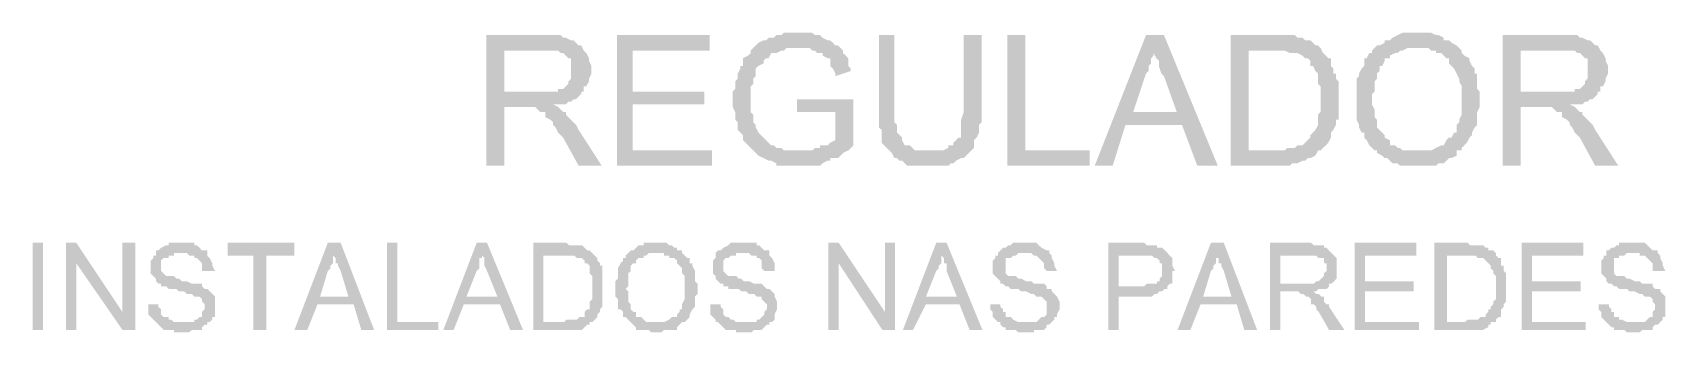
# Model space of a CAD drawing. Header units: millimetres. Extents: x 4161 to 13726, y 828 to 4470.
# Drawn here: x 9597.6 to 9784.6, y 1248.6 to 1283 of the extents above; entities that cross this region are included whole.
import ezdxf

# ---------------------------------------------------------------- set-up
doc = ezdxf.new("R2010")
doc.units = ezdxf.units.MM
doc.header["$LTSCALE"] = 10
doc.layers.add('AUX_01', color=1, linetype='Continuous')
doc.layers.add('H', color=7, linetype='Continuous', lineweight=100)

# ---------------------------------------------------------------- blocks, each defined once
blk = doc.blocks.new('A$C4B5A1FD5')
at = {"layer": 'H', "linetype": 'Continuous'}
for points in [[(34.18, 0.85), (27.41, 0.85), (27.41, -14.15), (29.47, -14.15), (29.47, -7.39), (31.82, -7.39), (35.06, -7.09), (35.35, -7.09), (35.94, -7.09), (36.53, -7.09), (36.82, -6.8), (37.12, -6.8), (37.41, -6.5), (37.71, -6.5), (38, -6.21), (38.29, -5.92), (38.29, -5.62), (29.47, -5.62), (29.47, -0.92), (34.18, -0.92), (38.29, -0.33), (38, -0.33), (37.71, -0.03), (37.41, 0.26), (37.12, 0.26), (36.53, 0.55), (36.23, 0.55), (35.94, 0.85), (34.47, 0.85)], [(53, 0.85), (42.41, 0.85), (42.41, -14.15), (53.29, -14.15), (53.29, -12.39), (44.18, -12.39), (44.18, -7.09), (52.41, -7.09), (52.41, -5.62), (44.18, -5.62), (44.18, -0.92), (53, -0.92)], [(63, 1.14), (61.53, 1.14), (61.23, 0.85), (60.65, 0.85), (60.35, 0.55), (59.76, 0.55), (59.47, 0.26), (59.18, 0.26), (58.59, -0.03), (58.29, -0.33), (58, -0.62), (57.71, -0.92), (57.71, -1.21), (57.41, -1.5), (56.82, -1.8), (56.82, -2.09), (56.82, -2.68), (56.53, -2.68), (56.53, -2.98), (56.23, -3.56), (56.23, -3.86), (56.23, -4.15), (55.94, -4.45), (55.94, -5.33), (55.65, -5.62), (55.65, -7.39), (55.94, -7.98), (55.94, -8.86), (56.23, -9.15), (56.23, -9.45), (56.23, -10.03), (56.53, -10.33), (56.82, -10.62), (56.82, -10.92), (56.82, -11.21), (57.12, -11.5), (57.41, -11.8), (57.71, -12.09), (58, -12.39), (58.29, -12.68), (63.29, -12.39), (62.41, -12.39), (62.12, -12.39), (61.53, -12.39), (61.23, -12.09), (60.65, -12.09), (60.35, -11.8), (60.06, -11.8), (59.76, -11.5), (59.47, -11.21), (59.18, -10.92), (58.88, -10.62), (58.59, -10.33), (58.29, -9.74), (58.29, -9.45), (58, -9.15), (58, -8.27), (57.71, -7.98), (57.71, -5.03), (58, -4.74), (58, -4.15), (58.29, -3.86), (58.29, -3.56), (58.29, -2.98), (58.59, -2.68), (59.18, -2.39), (59.18, -2.09), (59.47, -1.8), (59.76, -1.8), (60.06, -1.21), (60.35, -1.21), (60.65, -1.21), (61.23, -0.92), (61.53, -0.92), (61.82, -0.62), (63, -0.62), (67.71, -0.33), (67.41, -0.33), (67.12, -0.03), (66.82, 0.26), (66.53, 0.26), (65.94, 0.55), (65.65, 0.85), (65.06, 0.85), (64.76, 1.14), (63.59, 1.14)], [(74.18, 0.85), (72.41, 0.85), (72.41, -9.74), (72.71, -10.03), (72.71, -10.92), (72.71, -11.5), (73, -11.8), (73.29, -12.09), (73.59, -12.39), (78, -12.39), (77.41, -12.39), (77.12, -12.39), (76.53, -12.39), (76.23, -12.09), (75.94, -11.8), (75.65, -11.8), (75.35, -11.8), (75.06, -11.21), (75.06, -10.92), (74.76, -10.62), (74.47, -10.33), (74.47, -9.45), (74.18, -9.15), (74.18, -7.68)], [(84.18, 0.85), (82.12, 0.85), (82.12, -7.98), (81.82, -8.86), (81.82, -10.03), (81.82, -10.33), (81.82, -10.92), (81.53, -10.92), (81.23, -11.21), (80.94, -11.5), (80.94, -11.8), (80.35, -11.8), (80.35, -12.09), (79.76, -12.39), (79.47, -12.39), (78.88, -12.39), (73.59, -12.39), (73.88, -12.68), (74.18, -13.27), (74.47, -13.27), (74.76, -13.56), (75.06, -13.56), (75.35, -13.86), (75.65, -14.15), (76.53, -14.15), (76.82, -14.15), (79.47, -14.15), (80.06, -14.15), (80.35, -14.15), (80.65, -13.86), (80.94, -13.86), (81.23, -13.56), (81.82, -13.27), (82.12, -13.27), (82.41, -12.98), (82.71, -12.68), (83, -12.39), (83.29, -12.09), (83.29, -11.8), (83.29, -11.21), (83.59, -10.92), (83.88, -10.33), (83.88, -9.45), (84.18, -9.15), (84.18, -7.68)], [(89.18, 0.85), (87.12, 0.85), (87.12, -14.15), (96.53, -14.15), (96.53, -12.39), (89.18, -12.39)], [(105.06, 0.85), (103, 0.85), (97.12, -14.15), (99.18, -14.15), (100.65, -9.45), (107.12, -9.45), (101.53, -7.98), (103, -3.56), (103.29, -3.27), (103.29, -2.68), (103.59, -2.39), (103.59, -1.8), (103.88, -1.5), (103.88, -1.21), (103.88, -0.62)], [(105.06, 0.85), (103.88, -0.62), (103.88, -1.21), (104.18, -1.8), (104.47, -2.09), (104.47, -2.39), (104.47, -2.68), (104.76, -3.56), (105.06, -3.86), (106.53, -7.98), (101.53, -7.98), (107.12, -9.45), (108.88, -14.15), (111.23, -14.15)], [(118, 0.85), (112.71, 0.85), (112.71, -14.15), (119.47, -14.15), (119.76, -13.86), (120.35, -13.86), (120.94, -13.56), (121.23, -13.56), (121.53, -13.27), (121.82, -13.27), (122.41, -12.98), (122.71, -12.39), (123, -12.39), (114.76, -12.39), (114.76, -0.92), (118, -0.92), (123, -0.62), (122.71, -0.33), (122.41, -0.33), (122.12, -0.03), (121.82, 0.26), (121.23, 0.26), (120.94, 0.55), (120.35, 0.55), (120.06, 0.85), (118.29, 0.85)], [(133.88, 1.14), (132.41, 1.14), (131.82, 0.85), (131.23, 0.55), (130.94, 0.26), (130.35, 0.26), (130.35, -0.03), (129.76, -0.33), (129.47, -0.33), (133.88, -0.62), (135.35, -0.62), (135.65, -0.92), (136.23, -0.92), (136.23, -1.21), (136.82, -1.21), (137.12, -1.5), (137.41, -1.8), (137.71, -1.8), (137.71, -2.39), (138, -2.68), (138.29, -2.98), (138.59, -3.56), (138.88, -4.15), (138.88, -4.45), (139.18, -5.03), (139.18, -8.27), (138.88, -8.86), (138.88, -9.15), (138.59, -9.45), (138.59, -9.74), (138.59, -10.33), (138.29, -10.33), (138, -10.92), (137.71, -10.92), (137.41, -11.21), (137.12, -11.8), (136.82, -11.8), (136.23, -12.09), (135.65, -12.39), (135.35, -12.39), (133.88, -12.39), (138.59, -12.39), (139.18, -12.39), (139.18, -12.09), (139.47, -11.8), (139.76, -11.5), (140.06, -10.92), (140.35, -10.62), (140.35, -10.33), (140.65, -9.74), (140.94, -9.45), (140.94, -9.15), (140.94, -8.86), (140.94, -7.98), (141.23, -7.39), (141.23, -5.62), (140.94, -5.33), (140.94, -4.45), (140.94, -4.15), (140.94, -3.56), (140.65, -3.56), (140.65, -2.98), (140.35, -2.68), (140.06, -2.09), (140.06, -1.8), (139.47, -1.5), (139.18, -1.21), (139.18, -0.92), (138.88, -0.62), (138.59, -0.33), (138, -0.03), (137.71, 0.26), (137.12, 0.26), (137.12, 0.55), (136.53, 0.85), (136.23, 0.85), (135.65, 1.14), (134.47, 1.14)], [(150.65, 0.85), (143.88, 0.85), (143.88, -14.15), (145.94, -14.15), (145.94, -7.39), (148.29, -7.39), (151.53, -7.09), (151.82, -7.09), (152.41, -7.09), (153, -7.09), (153.29, -6.8), (153.59, -6.8), (153.88, -6.5), (154.18, -6.5), (154.47, -6.21), (154.76, -5.92), (154.76, -5.62), (145.94, -5.62), (145.94, -0.92), (150.65, -0.92), (154.76, -0.33), (154.47, -0.33), (154.18, -0.03), (153.88, 0.26), (153.59, 0.26), (153, 0.55), (152.71, 0.55), (152.41, 0.85), (150.94, 0.85)], [(38.29, -0.33), (34.18, -0.92), (35.65, -0.92), (35.94, -1.21), (36.23, -1.21), (36.53, -1.5), (36.82, -1.8), (37.12, -1.8), (37.12, -2.39), (37.12, -3.86), (37.12, -4.15), (36.82, -4.45), (36.82, -4.74), (36.53, -5.03), (36.23, -5.33), (35.65, -5.33), (35.65, -5.62), (35.06, -5.62), (34.47, -5.62), (29.47, -5.62), (38.29, -5.62), (38.59, -5.62), (38.59, -5.03), (38.88, -5.03), (39.18, -4.45), (39.18, -4.15), (39.47, -3.56), (39.47, -2.68), (39.18, -2.09), (39.18, -1.8), (38.88, -1.21), (38.59, -0.92)], [(67.71, -0.33), (63, -0.62), (64.47, -0.62), (64.76, -0.92), (65.06, -0.92), (65.35, -1.21), (65.94, -1.21), (65.94, -1.5), (66.53, -1.8), (66.82, -1.8), (66.82, -2.09), (66.82, -2.68), (67.12, -2.98), (67.41, -3.56), (67.41, -3.86), (69.18, -3.27), (69.18, -2.98), (68.88, -2.68), (68.88, -2.09), (68.88, -1.8), (68.59, -1.5), (68.29, -1.21), (68.29, -0.92)], [(123, -0.62), (118, -0.92), (118.88, -0.92), (119.47, -1.21), (120.06, -1.21), (120.35, -1.21), (120.94, -1.5), (121.23, -1.8), (121.53, -1.8), (121.82, -2.09), (121.82, -2.68), (122.12, -2.68), (122.41, -3.27), (122.71, -3.56), (122.71, -3.86), (122.71, -4.15), (122.71, -4.74), (123, -5.03), (123, -7.98), (122.71, -8.27), (122.71, -8.86), (122.71, -9.45), (122.41, -10.03), (122.12, -10.33), (121.82, -10.62), (121.82, -10.92), (121.53, -11.21), (121.23, -11.5), (120.94, -11.8), (120.65, -11.8), (120.35, -11.8), (120.06, -12.09), (119.18, -12.09), (118.88, -12.39), (114.76, -12.39), (123, -12.39), (123.29, -12.09), (123.59, -11.8), (123.88, -11.5), (124.18, -10.92), (124.18, -10.33), (124.47, -10.03), (124.76, -9.45), (124.76, -8.86), (125.06, -8.86), (125.06, -7.39), (125.06, -7.09), (125.06, -6.21), (125.06, -5.62), (125.06, -4.45), (124.76, -4.15), (124.76, -3.56), (124.47, -3.56), (124.47, -2.98), (124.18, -2.68), (124.18, -2.39), (124.18, -1.8), (123.88, -1.8), (123.29, -1.21)], [(129.47, -0.33), (129.18, -0.62), (128.88, -0.92), (128.88, -1.21), (128.59, -1.21), (128.29, -1.8), (128, -1.8), (128, -2.39), (128, -2.68), (127.71, -2.98), (127.41, -3.56), (127.41, -3.86), (127.12, -4.15), (127.12, -4.45), (127.12, -5.03), (127.12, -6.8), (127.12, -7.98), (127.12, -8.56), (127.12, -8.86), (127.41, -9.45), (127.41, -9.74), (127.71, -10.33), (128, -10.33), (128, -10.62), (128, -10.92), (128.29, -11.21), (128.59, -11.8), (129.18, -12.39), (129.47, -12.39), (129.47, -12.68), (130.06, -12.98), (130.35, -13.27), (130.65, -13.27), (130.94, -13.56), (131.23, -13.86), (131.82, -13.86), (132.12, -14.15), (132.41, -14.15), (132.71, -14.15), (135.35, -14.15), (135.65, -14.15), (136.23, -14.15), (136.53, -13.86), (137.12, -13.86), (137.41, -13.56), (137.71, -13.27), (138, -13.27), (138.59, -12.98), (138.59, -12.39), (132.71, -12.39), (132.41, -12.39), (132.12, -12.09), (131.82, -12.09), (131.53, -11.8), (130.94, -11.8), (130.94, -11.21), (130.35, -10.92), (130.35, -10.62), (130.06, -10.33), (129.76, -10.03), (129.47, -9.74), (129.47, -9.45), (129.47, -8.86), (129.18, -8.56), (129.18, -7.68), (128.88, -7.09), (128.88, -5.92), (129.18, -5.62), (129.18, -4.45), (129.47, -4.15), (129.47, -3.86), (129.47, -3.56), (129.76, -3.27), (129.76, -2.68), (130.06, -2.68), (130.35, -2.09), (130.35, -1.8), (130.94, -1.8), (130.94, -1.5), (131.53, -1.21), (131.82, -1.21), (132.12, -0.92), (132.41, -0.92), (133, -0.62), (133.88, -0.62)], [(154.76, -0.33), (150.65, -0.92), (152.12, -0.92), (152.41, -1.21), (152.71, -1.21), (153, -1.5), (153.29, -1.8), (153.59, -1.8), (153.59, -2.39), (153.59, -3.86), (153.59, -4.15), (153.29, -4.45), (153.29, -4.74), (153, -5.03), (152.71, -5.33), (152.12, -5.33), (152.12, -5.62), (151.53, -5.62), (150.94, -5.62), (145.94, -5.62), (154.76, -5.62), (155.06, -5.62), (155.06, -5.03), (155.35, -5.03), (155.65, -4.45), (155.65, -4.15), (155.94, -3.56), (155.94, -2.68), (155.65, -2.09), (155.65, -1.8), (155.35, -1.21), (155.06, -0.92)], [(35.06, -7.09), (31.82, -7.39), (33, -7.39), (33.29, -7.68), (33.59, -7.98), (33.88, -7.98), (34.18, -7.98), (34.18, -8.56), (34.76, -8.86), (35.06, -9.15), (35.06, -9.45), (35.35, -9.74), (35.65, -10.33), (36.23, -10.92), (38, -14.15), (40.65, -14.15), (38, -10.03), (37.71, -9.45), (37.41, -9.15), (37.12, -8.86), (36.82, -8.56), (36.53, -8.27), (36.53, -7.98), (36.23, -7.98), (35.94, -7.68), (35.65, -7.39)], [(69.47, -6.5), (63, -6.5), (63, -7.98), (67.41, -7.98), (67.41, -10.92), (67.41, -11.21), (66.82, -11.5), (66.53, -11.8), (65.94, -11.8), (65.65, -11.8), (65.65, -12.09), (65.06, -12.09), (64.76, -12.39), (64.47, -12.39), (63.88, -12.39), (63.29, -12.39), (58.29, -12.68), (58.59, -12.98), (59.18, -13.27), (59.76, -13.56), (60.06, -13.56), (60.65, -13.86), (60.65, -14.15), (61.53, -14.15), (62.12, -14.15), (64.76, -14.15), (65.06, -14.15), (65.65, -14.15), (65.94, -13.86), (66.53, -13.56), (66.82, -13.56), (66.82, -13.27), (67.41, -13.27), (67.71, -13.27), (68, -12.98), (68.29, -12.68), (68.88, -12.39), (69.47, -11.8)], [(151.53, -7.09), (148.29, -7.39), (149.47, -7.39), (149.76, -7.68), (150.06, -7.98), (150.35, -7.98), (150.65, -7.98), (150.65, -8.56), (151.23, -8.86), (151.53, -9.15), (151.53, -9.45), (151.82, -9.74), (152.12, -10.33), (152.71, -10.92), (154.47, -14.15), (157.12, -14.15), (154.47, -10.03), (154.18, -9.45), (153.88, -9.15), (153.59, -8.86), (153.29, -8.56), (153, -8.27), (153, -7.98), (152.71, -7.98), (152.41, -7.68), (152.12, -7.39)], [(-23.38, -32.98), (-23.38, -22.98), (-24.56, -22.98), (-24.56, -32.98)], [(-19.56, -22.98), (-20.74, -22.98), (-20.74, -32.98), (-19.56, -32.98), (-19.56, -25.33)], [(-19.56, -22.98), (-19.56, -25.33), (-14.27, -32.98), (-14.27, -30.92)], [(-12.79, -22.98), (-14.27, -22.98), (-14.27, -30.92), (-14.27, -32.98), (-12.79, -32.98)], [(-7.5, -22.98), (-8.97, -22.98), (-8.97, -23.27), (-9.27, -23.27), (-9.85, -23.56), (-10.15, -23.86), (-10.44, -23.86), (-10.44, -24.15), (-10.44, -24.45), (-10.74, -24.45), (-10.74, -24.74), (-11.03, -25.03), (-11.03, -25.92), (-11.03, -26.5), (-10.74, -26.8), (-10.44, -27.09), (-10.44, -27.39), (-10.15, -27.68), (-9.85, -27.68), (-9.85, -27.98), (-9.27, -27.98), (-8.97, -28.27), (-8.68, -28.27), (-8.38, -28.27), (-8.09, -28.27), (-7.79, -28.56), (-7.21, -28.56), (-6.91, -28.86), (-6.32, -28.86), (-6.03, -29.15), (-5.74, -29.15), (-5.44, -29.15), (-5.15, -29.45), (-5.15, -29.74), (-4.85, -30.03), (-4.85, -30.62), (-5.15, -30.92), (-5.15, -31.21), (-5.15, -31.5), (-5.44, -31.5), (-5.74, -31.8), (-6.03, -31.8), (-6.03, -32.09), (-10.44, -32.09), (-10.15, -32.39), (-9.85, -32.68), (-9.56, -32.98), (-8.97, -32.98), (-8.38, -32.98), (-8.38, -33.27), (-6.62, -33.27), (-6.32, -32.98), (-6.03, -32.98), (-5.44, -32.98), (-5.15, -32.98), (-5.15, -32.68), (-4.85, -32.39), (-4.56, -32.39), (-4.56, -32.09), (-4.27, -32.09), (-3.97, -31.8), (-3.97, -31.5), (-3.68, -31.5), (-3.68, -31.21), (-3.68, -30.62), (-3.68, -29.74), (-3.68, -29.15), (-3.97, -28.86), (-4.27, -28.56), (-4.56, -28.27), (-4.85, -28.27), (-5.15, -27.98), (-5.15, -27.68), (-5.74, -27.68), (-6.03, -27.68), (-6.32, -27.68), (-6.91, -27.39), (-7.5, -27.39), (-7.79, -27.09), (-8.09, -27.09), (-8.38, -26.8), (-8.68, -26.8), (-8.97, -26.8), (-9.27, -26.8), (-9.56, -26.5), (-9.85, -26.21), (-9.85, -25.03), (-9.56, -24.74), (-9.27, -24.74), (-8.97, -24.74), (-8.97, -24.45), (-8.38, -24.45), (-8.38, -24.15), (-4.56, -24.15), (-4.56, -23.86), (-4.85, -23.86), (-5.15, -23.86), (-5.44, -23.56), (-5.74, -23.27), (-6.03, -23.27), (-6.03, -22.98)], [(-4.56, -24.15), (-7.5, -24.15), (-6.91, -24.15), (-6.62, -24.45), (-6.03, -24.45), (-6.03, -24.74), (-5.74, -24.74), (-5.44, -25.03), (-5.15, -25.33), (-5.15, -25.92), (-5.15, -26.21), (-3.68, -26.21), (-3.97, -25.62), (-3.97, -25.33), (-4.27, -24.74), (-4.56, -24.45)], [(5.44, -22.98), (-2.21, -22.98), (-2.21, -24.45), (0.73, -24.45), (0.73, -32.98), (2.21, -32.98), (2.21, -24.45), (5.44, -24.45)], [(10.73, -22.98), (9.26, -22.98), (5.44, -32.98), (6.91, -32.98), (8.09, -30.03), (12.21, -30.03), (8.38, -29.15), (9.26, -26.21), (9.56, -25.92), (9.56, -25.62), (9.85, -25.33), (9.85, -24.74), (9.85, -24.15)], [(10.73, -22.98), (9.85, -24.15), (9.85, -24.45), (10.15, -24.74), (10.15, -25.33), (10.44, -25.33), (10.44, -25.62), (10.73, -26.21), (11.62, -29.15), (8.38, -29.15), (12.21, -30.03), (13.09, -32.98), (14.56, -32.98)], [(17.21, -22.98), (16.03, -22.98), (16.03, -32.98), (21.91, -32.98), (21.91, -32.09), (17.21, -32.09)], [(27.5, -22.98), (26.32, -22.98), (22.5, -32.98), (23.68, -32.98), (24.85, -30.03), (28.97, -30.03), (25.15, -29.15), (26.32, -26.21), (26.62, -25.92), (26.62, -25.62), (26.62, -25.33), (26.62, -24.74), (26.91, -24.74), (26.91, -24.15)], [(27.5, -22.98), (26.91, -24.15), (26.91, -24.45), (27.21, -24.74), (27.21, -25.33), (27.21, -25.62), (27.5, -26.21), (28.68, -29.15), (25.15, -29.15), (28.97, -30.03), (30.15, -32.98), (31.62, -32.98)], [(36.32, -22.98), (32.79, -22.98), (32.79, -32.98), (37.5, -32.98), (37.79, -32.98), (38.38, -32.98), (38.68, -32.68), (38.97, -32.39), (39.26, -32.39), (39.26, -32.09), (39.56, -32.09), (33.97, -32.09), (33.97, -24.45), (36.32, -24.45), (39.56, -24.15), (39.26, -23.86), (38.97, -23.86), (38.68, -23.56), (38.38, -23.27), (36.91, -23.27), (36.62, -22.98)], [(39.56, -24.15), (36.32, -24.45), (37.5, -24.45), (37.79, -24.74), (38.09, -24.74), (38.38, -24.74), (38.68, -25.03), (38.68, -25.33), (38.97, -25.33), (39.26, -25.62), (39.26, -25.92), (39.26, -26.21), (39.26, -26.5), (39.56, -26.8), (39.56, -29.45), (39.26, -29.74), (39.26, -30.03), (39.26, -30.33), (39.26, -30.62), (38.97, -30.62), (38.68, -30.92), (38.68, -31.21), (38.68, -31.5), (38.38, -31.5), (38.09, -31.5), (37.79, -31.8), (36.62, -31.8), (36.32, -32.09), (33.97, -32.09), (39.56, -32.09), (39.85, -31.8), (40.15, -31.5), (40.15, -31.21), (40.44, -30.92), (40.44, -30.62), (40.73, -30.33), (40.73, -30.03), (40.73, -29.74), (40.73, -26.5), (40.73, -26.21), (40.73, -25.62), (40.44, -25.62), (40.44, -25.33), (40.15, -25.03), (40.15, -24.74), (39.85, -24.45)], [(43.97, -23.86), (43.68, -24.15), (43.38, -24.45), (43.38, -24.74), (43.09, -24.74), (43.09, -25.03), (42.79, -25.33), (42.5, -25.92), (42.5, -26.21), (42.5, -27.09), (42.21, -27.39), (42.21, -29.15), (42.5, -29.45), (42.5, -30.03), (42.5, -30.33), (42.5, -30.62), (42.79, -30.62), (43.09, -30.92), (43.09, -31.21), (43.09, -31.5), (43.38, -31.5), (43.68, -31.8), (43.97, -32.09), (44.26, -32.39), (44.56, -32.68), (44.56, -32.98), (45.15, -32.98), (45.44, -32.98), (46.03, -32.98), (46.32, -33.27), (47.5, -33.27), (47.79, -32.98), (48.38, -32.98), (49.26, -32.98), (49.26, -32.68), (49.56, -32.39), (49.85, -32.09), (46.91, -32.09), (46.62, -32.09), (45.73, -32.09), (45.44, -31.8), (45.15, -31.5), (44.85, -31.5), (44.56, -31.5), (44.56, -31.21), (44.56, -30.92), (44.26, -30.92), (43.97, -30.62), (43.97, -30.33), (43.97, -30.03), (43.68, -29.74), (43.68, -28.56), (43.38, -28.27), (43.68, -27.98), (43.68, -26.5), (43.97, -26.21), (43.97, -25.92), (43.97, -25.62), (44.26, -25.33), (44.56, -25.33), (44.56, -25.03), (44.85, -24.74), (45.15, -24.74), (45.44, -24.74), (45.44, -24.45), (45.73, -24.45), (46.03, -24.15), (46.91, -24.15)], [(46.91, -22.98), (45.44, -22.98), (45.44, -23.27), (44.85, -23.27), (44.56, -23.56), (44.26, -23.86), (43.97, -23.86), (46.91, -24.15), (47.79, -24.15), (47.79, -24.45), (48.38, -24.45), (48.38, -24.74), (48.68, -24.74), (48.97, -24.74), (49.26, -25.03), (49.26, -25.33), (49.56, -25.62), (49.85, -25.92), (49.85, -26.21), (49.85, -26.5), (50.15, -26.8), (50.15, -29.45), (49.85, -30.03), (49.85, -30.33), (49.85, -30.62), (49.56, -30.62), (49.56, -30.92), (49.26, -31.21), (49.26, -31.5), (48.97, -31.5), (48.68, -31.5), (48.38, -31.8), (47.79, -32.09), (47.21, -32.09), (46.91, -32.09), (49.85, -32.09), (50.15, -32.09), (50.44, -31.8), (50.73, -31.5), (50.73, -31.21), (51.03, -30.62), (51.32, -30.33), (51.32, -30.03), (51.32, -29.15), (51.62, -28.86), (51.62, -27.68), (51.32, -27.39), (51.32, -26.5), (51.32, -26.21), (51.03, -25.62), (51.03, -25.33), (50.73, -25.33), (50.73, -25.03), (50.73, -24.74), (50.44, -24.74), (50.15, -24.45), (49.85, -24.15), (49.85, -23.86), (49.56, -23.86), (49.26, -23.86), (49.26, -23.56), (48.97, -23.56), (48.68, -23.27), (48.38, -23.27), (48.09, -22.98), (47.21, -22.98)], [(56.62, -22.98), (55.44, -22.98), (55.15, -23.27), (54.56, -23.56), (54.26, -23.86), (53.97, -23.86), (53.68, -24.15), (53.68, -24.45), (53.68, -24.74), (53.38, -25.03), (53.38, -25.92), (53.38, -26.5), (53.68, -26.8), (53.68, -27.09), (53.97, -27.39), (54.26, -27.68), (54.56, -27.68), (54.56, -27.98), (55.15, -27.98), (55.15, -28.27), (55.73, -28.27), (56.03, -28.27), (56.32, -28.27), (56.62, -28.56), (57.21, -28.56), (57.5, -28.86), (58.09, -28.86), (58.38, -29.15), (58.68, -29.15), (58.97, -29.15), (58.97, -29.45), (59.26, -29.74), (59.56, -30.03), (59.56, -30.62), (59.26, -30.92), (59.26, -31.21), (58.97, -31.5), (58.68, -31.8), (58.38, -31.8), (58.38, -32.09), (53.68, -32.09), (53.97, -32.09), (54.26, -32.39), (54.56, -32.68), (54.85, -32.98), (55.15, -32.98), (55.44, -32.98), (56.03, -32.98), (56.03, -33.27), (57.79, -33.27), (58.09, -32.98), (58.38, -32.98), (58.97, -32.98), (59.26, -32.68), (59.56, -32.39), (59.85, -32.39), (59.85, -32.09), (60.15, -32.09), (60.44, -31.8), (60.44, -31.5), (60.44, -31.21), (60.73, -30.62), (60.73, -29.74), (60.44, -29.15), (60.44, -28.86), (60.15, -28.56), (59.85, -28.27), (59.56, -28.27), (59.26, -27.98), (58.97, -27.68), (58.68, -27.68), (58.38, -27.68), (58.09, -27.68), (57.5, -27.39), (56.91, -27.39), (56.62, -27.09), (56.32, -27.09), (56.03, -26.8), (55.73, -26.8), (55.44, -26.8), (55.15, -26.8), (54.85, -26.5), (54.56, -26.21), (54.56, -25.03), (54.85, -24.74), (55.15, -24.74), (55.44, -24.45), (56.03, -24.45), (56.03, -24.15), (59.85, -24.15), (59.85, -23.86), (59.56, -23.86), (59.26, -23.86), (58.97, -23.56), (58.68, -23.27), (58.38, -23.27), (58.38, -22.98), (56.91, -22.98)], [(59.85, -24.15), (56.62, -24.15), (57.5, -24.15), (57.79, -24.45), (58.38, -24.45), (58.38, -24.74), (58.68, -24.74), (58.97, -25.03), (58.97, -25.33), (58.97, -25.92), (59.26, -26.21), (60.44, -26.21), (60.44, -25.62), (60.44, -25.33), (60.15, -24.74), (59.85, -24.45)], [(67.79, -22.98), (66.62, -22.98), (66.62, -32.98), (67.79, -32.98), (67.79, -25.33)], [(67.79, -22.98), (67.79, -25.33), (72.79, -32.98), (73.09, -30.92)], [(74.26, -22.98), (73.09, -22.98), (73.09, -30.92), (72.79, -32.98), (74.26, -32.98)], [(80.15, -22.98), (78.97, -22.98), (75.15, -32.98), (76.32, -32.98), (77.79, -30.03), (81.62, -30.03), (77.79, -29.15), (78.97, -26.21), (79.26, -25.92), (79.26, -25.62), (79.56, -25.33), (79.56, -24.74), (79.56, -24.15)], [(80.15, -22.98), (79.56, -24.15), (79.56, -24.45), (79.85, -24.74), (79.85, -25.33), (80.15, -25.33), (80.15, -25.62), (80.15, -26.21), (81.32, -29.15), (77.79, -29.15), (81.62, -30.03), (82.79, -32.98), (84.26, -32.98)], [(88.97, -22.98), (87.79, -22.98), (87.5, -23.27), (87.21, -23.27), (86.91, -23.56), (86.62, -23.56), (86.32, -23.86), (86.03, -24.15), (86.03, -24.45), (85.73, -24.45), (85.73, -24.74), (85.44, -25.03), (85.44, -25.92), (85.44, -26.5), (85.73, -26.8), (86.03, -27.09), (86.32, -27.39), (86.32, -27.68), (86.62, -27.68), (86.91, -27.98), (87.21, -27.98), (87.5, -28.27), (87.79, -28.27), (88.09, -28.27), (88.38, -28.27), (88.68, -28.56), (89.26, -28.56), (89.85, -28.86), (90.15, -28.86), (90.44, -29.15), (90.73, -29.15), (91.03, -29.15), (91.32, -29.45), (91.62, -29.74), (91.62, -30.03), (91.62, -30.62), (91.62, -30.92), (91.62, -31.21), (91.32, -31.5), (91.03, -31.5), (90.73, -31.8), (90.44, -32.09), (86.03, -32.09), (86.32, -32.09), (86.32, -32.39), (86.62, -32.68), (86.91, -32.68), (86.91, -32.98), (87.5, -32.98), (87.79, -32.98), (88.09, -32.98), (88.38, -33.27), (90.15, -33.27), (90.15, -32.98), (90.73, -32.98), (91.03, -32.98), (91.32, -32.98), (91.62, -32.68), (91.62, -32.39), (91.91, -32.39), (92.21, -32.09), (92.5, -31.8), (92.5, -31.5), (92.79, -31.5), (92.79, -31.21), (93.09, -30.62), (93.09, -29.74), (92.79, -29.15), (92.5, -28.86), (92.21, -28.56), (92.21, -28.27), (91.62, -28.27), (91.62, -27.98), (91.32, -27.68), (90.73, -27.68), (90.15, -27.68), (89.85, -27.39), (89.26, -27.39), (88.68, -27.09), (88.38, -27.09), (88.09, -26.8), (87.79, -26.8), (87.21, -26.8), (86.91, -26.5), (86.91, -26.21), (86.91, -25.03), (86.91, -24.74), (87.21, -24.74), (87.5, -24.74), (87.79, -24.45), (88.09, -24.45), (88.38, -24.15), (91.91, -24.15), (91.91, -23.86), (91.62, -23.86), (91.03, -23.56), (90.73, -23.27), (90.44, -22.98), (89.26, -22.98)], [(91.91, -24.15), (88.97, -24.15), (89.85, -24.15), (90.15, -24.45), (90.44, -24.45), (90.73, -24.74), (91.03, -25.03), (91.32, -25.33), (91.32, -25.92), (91.62, -26.21), (92.79, -26.21), (92.5, -25.62), (92.5, -25.33), (92.21, -24.74), (92.21, -24.45)], [(102.5, -22.98), (98.68, -22.98), (98.68, -32.98), (99.85, -32.98), (99.85, -29.15), (103.68, -29.15), (103.97, -28.86), (104.26, -28.86), (104.56, -28.56), (104.85, -28.56), (105.15, -28.27), (105.44, -28.27), (105.44, -27.98), (99.85, -27.98), (99.85, -24.45), (105.73, -24.45), (105.44, -24.15), (105.15, -23.86), (104.85, -23.56), (104.26, -23.56), (104.26, -23.27), (103.09, -23.27), (102.79, -22.98)], [(111.91, -22.98), (110.44, -22.98), (106.62, -32.98), (108.09, -32.98), (109.26, -30.03), (113.38, -30.03), (109.56, -29.15), (110.44, -26.21), (110.73, -25.92), (110.73, -25.62), (111.03, -25.33), (111.03, -24.74), (111.32, -24.74), (111.32, -24.15)], [(111.91, -22.98), (111.32, -24.15), (111.32, -24.45), (111.32, -24.74), (111.32, -25.33), (111.62, -25.33), (111.62, -25.62), (111.91, -26.21), (112.79, -29.15), (109.56, -29.15), (113.38, -30.03), (114.26, -32.98), (115.73, -32.98)], [(121.62, -22.98), (117.21, -22.98), (117.21, -32.98), (118.38, -32.98), (118.38, -28.56), (122.5, -28.56), (122.79, -28.27), (123.38, -28.27), (123.68, -28.27), (123.97, -27.98), (123.97, -27.68), (124.26, -27.68), (118.38, -27.68), (118.38, -24.45), (121.62, -24.45), (124.26, -24.15), (123.97, -23.86), (123.68, -23.56), (123.38, -23.56), (123.38, -23.27), (122.21, -23.27), (121.91, -22.98)], [(124.26, -24.15), (121.62, -24.45), (122.5, -24.45), (122.79, -24.74), (123.09, -24.74), (123.38, -24.74), (123.38, -25.03), (123.38, -25.33), (123.68, -25.33), (123.68, -26.21), (123.38, -26.5), (123.38, -26.8), (123.09, -27.09), (122.79, -27.39), (122.5, -27.39), (122.21, -27.68), (118.38, -27.68), (124.26, -27.68), (124.56, -27.39), (124.85, -27.09), (124.85, -26.8), (124.85, -25.33), (124.85, -24.74), (124.56, -24.45)], [(133.97, -22.98), (126.91, -22.98), (126.91, -32.98), (134.26, -32.98), (134.26, -32.09), (128.09, -32.09), (128.09, -28.56), (133.68, -28.56), (133.68, -27.39), (128.09, -27.39), (128.09, -24.45), (133.97, -24.45)], [(139.56, -22.98), (136.03, -22.98), (136.03, -32.98), (140.73, -32.98), (141.03, -32.98), (141.62, -32.98), (142.21, -32.68), (142.21, -32.39), (142.5, -32.39), (142.5, -32.09), (142.79, -32.09), (143.09, -32.09), (137.5, -32.09), (137.5, -24.45), (139.56, -24.45), (143.09, -24.15), (142.79, -23.86), (142.5, -23.86), (142.21, -23.86), (142.21, -23.56), (141.91, -23.56), (141.62, -23.27), (140.15, -23.27), (139.85, -22.98)], [(143.09, -24.15), (139.56, -24.45), (140.73, -24.45), (141.03, -24.74), (141.32, -24.74), (141.62, -24.74), (141.91, -25.03), (142.21, -25.33), (142.5, -25.62), (142.5, -25.92), (142.79, -26.21), (142.79, -26.5), (143.09, -26.8), (143.09, -29.45), (142.79, -29.74), (142.79, -30.03), (142.5, -30.33), (142.5, -30.62), (142.21, -30.62), (142.21, -30.92), (141.91, -31.21), (141.91, -31.5), (141.62, -31.5), (141.32, -31.5), (141.03, -31.8), (139.85, -31.8), (139.56, -32.09), (137.5, -32.09), (143.09, -32.09), (143.09, -31.8), (143.38, -31.5), (143.68, -31.5), (143.68, -31.21), (143.68, -30.92), (143.68, -30.62), (143.97, -30.33), (143.97, -30.03), (144.26, -29.74), (144.26, -26.5), (143.97, -26.21), (143.97, -25.62), (143.68, -25.62), (143.68, -25.33), (143.68, -25.03), (143.68, -24.74), (143.38, -24.74), (143.09, -24.45)], [(153.09, -22.98), (146.03, -22.98), (146.03, -32.98), (153.38, -32.98), (153.38, -32.09), (147.21, -32.09), (147.21, -28.56), (152.79, -28.56), (152.79, -27.39), (147.21, -27.39), (147.21, -24.45), (153.09, -24.45)], [(158.68, -22.98), (157.21, -22.98), (157.21, -23.27), (156.91, -23.27), (156.62, -23.56), (156.32, -23.56), (156.03, -23.86), (155.73, -23.86), (155.73, -24.15), (155.73, -24.45), (155.44, -24.45), (155.44, -24.74), (155.15, -25.03), (155.15, -25.92), (155.15, -26.5), (155.44, -26.8), (155.73, -27.09), (155.73, -27.39), (156.03, -27.68), (156.32, -27.68), (156.62, -27.98), (156.91, -27.98), (157.21, -28.27), (157.5, -28.27), (157.79, -28.27), (158.09, -28.27), (158.38, -28.56), (158.97, -28.56), (159.56, -28.86), (159.85, -28.86), (160.15, -29.15), (160.44, -29.15), (160.73, -29.15), (161.03, -29.45), (161.03, -29.74), (161.32, -30.03), (161.32, -30.62), (161.03, -30.92), (161.03, -31.21), (161.03, -31.5), (160.73, -31.5), (160.44, -31.8), (160.15, -32.09), (155.73, -32.09), (156.03, -32.39), (156.32, -32.68), (156.62, -32.68), (156.62, -32.98), (157.21, -32.98), (157.79, -32.98), (158.09, -33.27), (159.56, -33.27), (159.85, -32.98), (160.44, -32.98), (160.73, -32.98), (161.03, -32.98), (161.03, -32.68), (161.32, -32.39), (161.62, -32.39), (161.91, -32.09), (162.21, -31.8), (162.21, -31.5), (162.5, -31.5), (162.5, -31.21), (162.5, -30.62), (162.5, -29.74), (162.5, -29.15), (162.21, -28.86), (161.91, -28.56), (161.91, -28.27), (161.32, -28.27), (161.03, -27.98), (161.03, -27.68), (160.44, -27.68), (159.85, -27.68), (159.56, -27.39), (158.97, -27.39), (158.38, -27.09), (158.09, -27.09), (157.79, -26.8), (157.5, -26.8), (157.21, -26.8), (156.91, -26.8), (156.62, -26.5), (156.62, -26.21), (156.62, -25.03), (156.62, -24.74), (156.91, -24.74), (157.21, -24.74), (157.21, -24.45), (157.79, -24.45), (158.09, -24.15), (161.62, -24.15), (161.62, -23.86), (161.32, -23.86), (161.03, -23.86), (160.73, -23.56), (160.44, -23.27), (160.15, -22.98), (158.97, -22.98)], [(161.62, -24.15), (158.68, -24.15), (159.56, -24.15), (159.56, -24.45), (160.15, -24.45), (160.44, -24.74), (160.73, -25.03), (161.03, -25.33), (161.03, -25.92), (161.03, -26.21), (162.5, -26.21), (162.21, -25.62), (162.21, -25.33), (161.91, -24.74), (161.91, -24.45)], [(105.73, -24.45), (102.5, -24.45), (103.68, -24.45), (103.97, -24.74), (104.26, -24.74), (104.56, -25.03), (104.56, -25.33), (104.85, -25.33), (104.85, -26.8), (104.56, -27.09), (104.56, -27.39), (104.26, -27.39), (104.26, -27.68), (103.97, -27.68), (103.68, -27.68), (103.09, -27.68), (102.79, -27.98), (99.85, -27.98), (105.44, -27.98), (105.73, -27.68), (106.03, -27.68), (106.03, -27.39), (106.03, -27.09), (106.03, -26.21), (106.32, -26.21), (106.03, -25.62), (106.03, -25.03), (106.03, -24.74)], [(122.21, -28.56), (119.85, -28.56), (120.44, -28.56), (120.73, -28.86), (121.03, -28.86), (121.32, -29.15), (121.62, -29.15), (121.91, -29.45), (121.91, -29.74), (121.91, -30.03), (122.21, -30.03), (122.5, -30.33), (122.5, -30.62), (122.79, -30.92), (123.97, -32.98), (125.73, -32.98), (123.97, -30.33), (123.97, -30.03), (123.68, -30.03), (123.38, -29.74), (123.38, -29.45), (123.38, -29.15), (123.09, -29.15), (122.79, -28.86), (122.5, -28.86)], [(-10.15, -30.03), (-11.32, -30.03), (-11.32, -30.62), (-11.32, -30.92), (-11.32, -31.21), (-11.03, -31.5), (-10.74, -31.8), (-10.44, -32.09), (-7.5, -32.09), (-8.38, -32.09), (-8.68, -31.8), (-8.97, -31.8), (-8.97, -31.5), (-9.27, -31.5), (-9.56, -31.5), (-9.85, -31.21), (-9.85, -30.92), (-9.85, -30.62), (-10.15, -30.33)], [(54.26, -30.03), (53.09, -30.03), (53.09, -30.62), (53.09, -30.92), (53.09, -31.21), (53.38, -31.5), (53.68, -31.8), (53.68, -32.09), (56.91, -32.09), (56.03, -32.09), (55.73, -31.8), (55.44, -31.8), (55.15, -31.5), (54.85, -31.5), (54.56, -31.21), (54.56, -30.92), (54.56, -30.62), (54.26, -30.33)], [(86.32, -30.03), (85.15, -30.03), (85.15, -30.62), (85.44, -30.92), (85.44, -31.21), (85.44, -31.5), (85.73, -31.8), (86.03, -32.09), (89.26, -32.09), (88.38, -32.09), (87.79, -31.8), (87.5, -31.5), (87.21, -31.5), (86.91, -31.5), (86.91, -31.21), (86.91, -30.92), (86.62, -30.92), (86.62, -30.62), (86.32, -30.33)], [(156.03, -30.03), (154.85, -30.03), (154.85, -30.62), (155.15, -30.92), (155.15, -31.21), (155.15, -31.5), (155.44, -31.8), (155.73, -32.09), (158.97, -32.09), (158.09, -32.09), (157.5, -31.8), (157.21, -31.8), (157.21, -31.5), (156.91, -31.5), (156.62, -31.5), (156.62, -31.21), (156.62, -30.92), (156.32, -30.92), (156.32, -30.62), (156.03, -30.33)]]:
    blk.add_hatch(color=0, dxfattribs=at).paths.add_polyline_path(points)

msp = doc.modelspace()

# ---------------------------------------------------------------- block references
at = {"layer": 'AUX_01'}
msp.add_blockref('A$C4B5A1FD5', (9622.11, 1281.83), dxfattribs=at)

doc.saveas('drawing.dxf')
